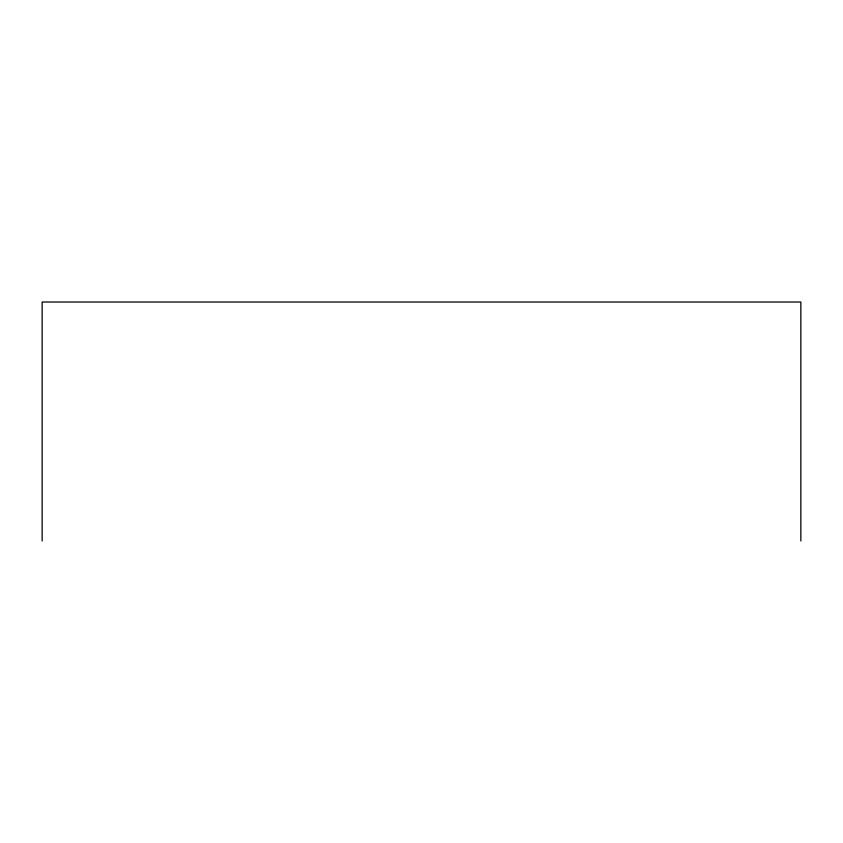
<?xml version="1.0" encoding="UTF-8"?>
<svg xmlns="http://www.w3.org/2000/svg" width="843" height="843" viewBox="0 0 843 843"><rect width="100%" height="100%" fill="white"/><g stroke="black" fill="none" stroke-linecap="round" stroke-linejoin="round"><path stroke-width="1.26" d="M800.85 540.985L800.85 302.015L42.15 302.015L42.15 540.985"/></g></svg>
